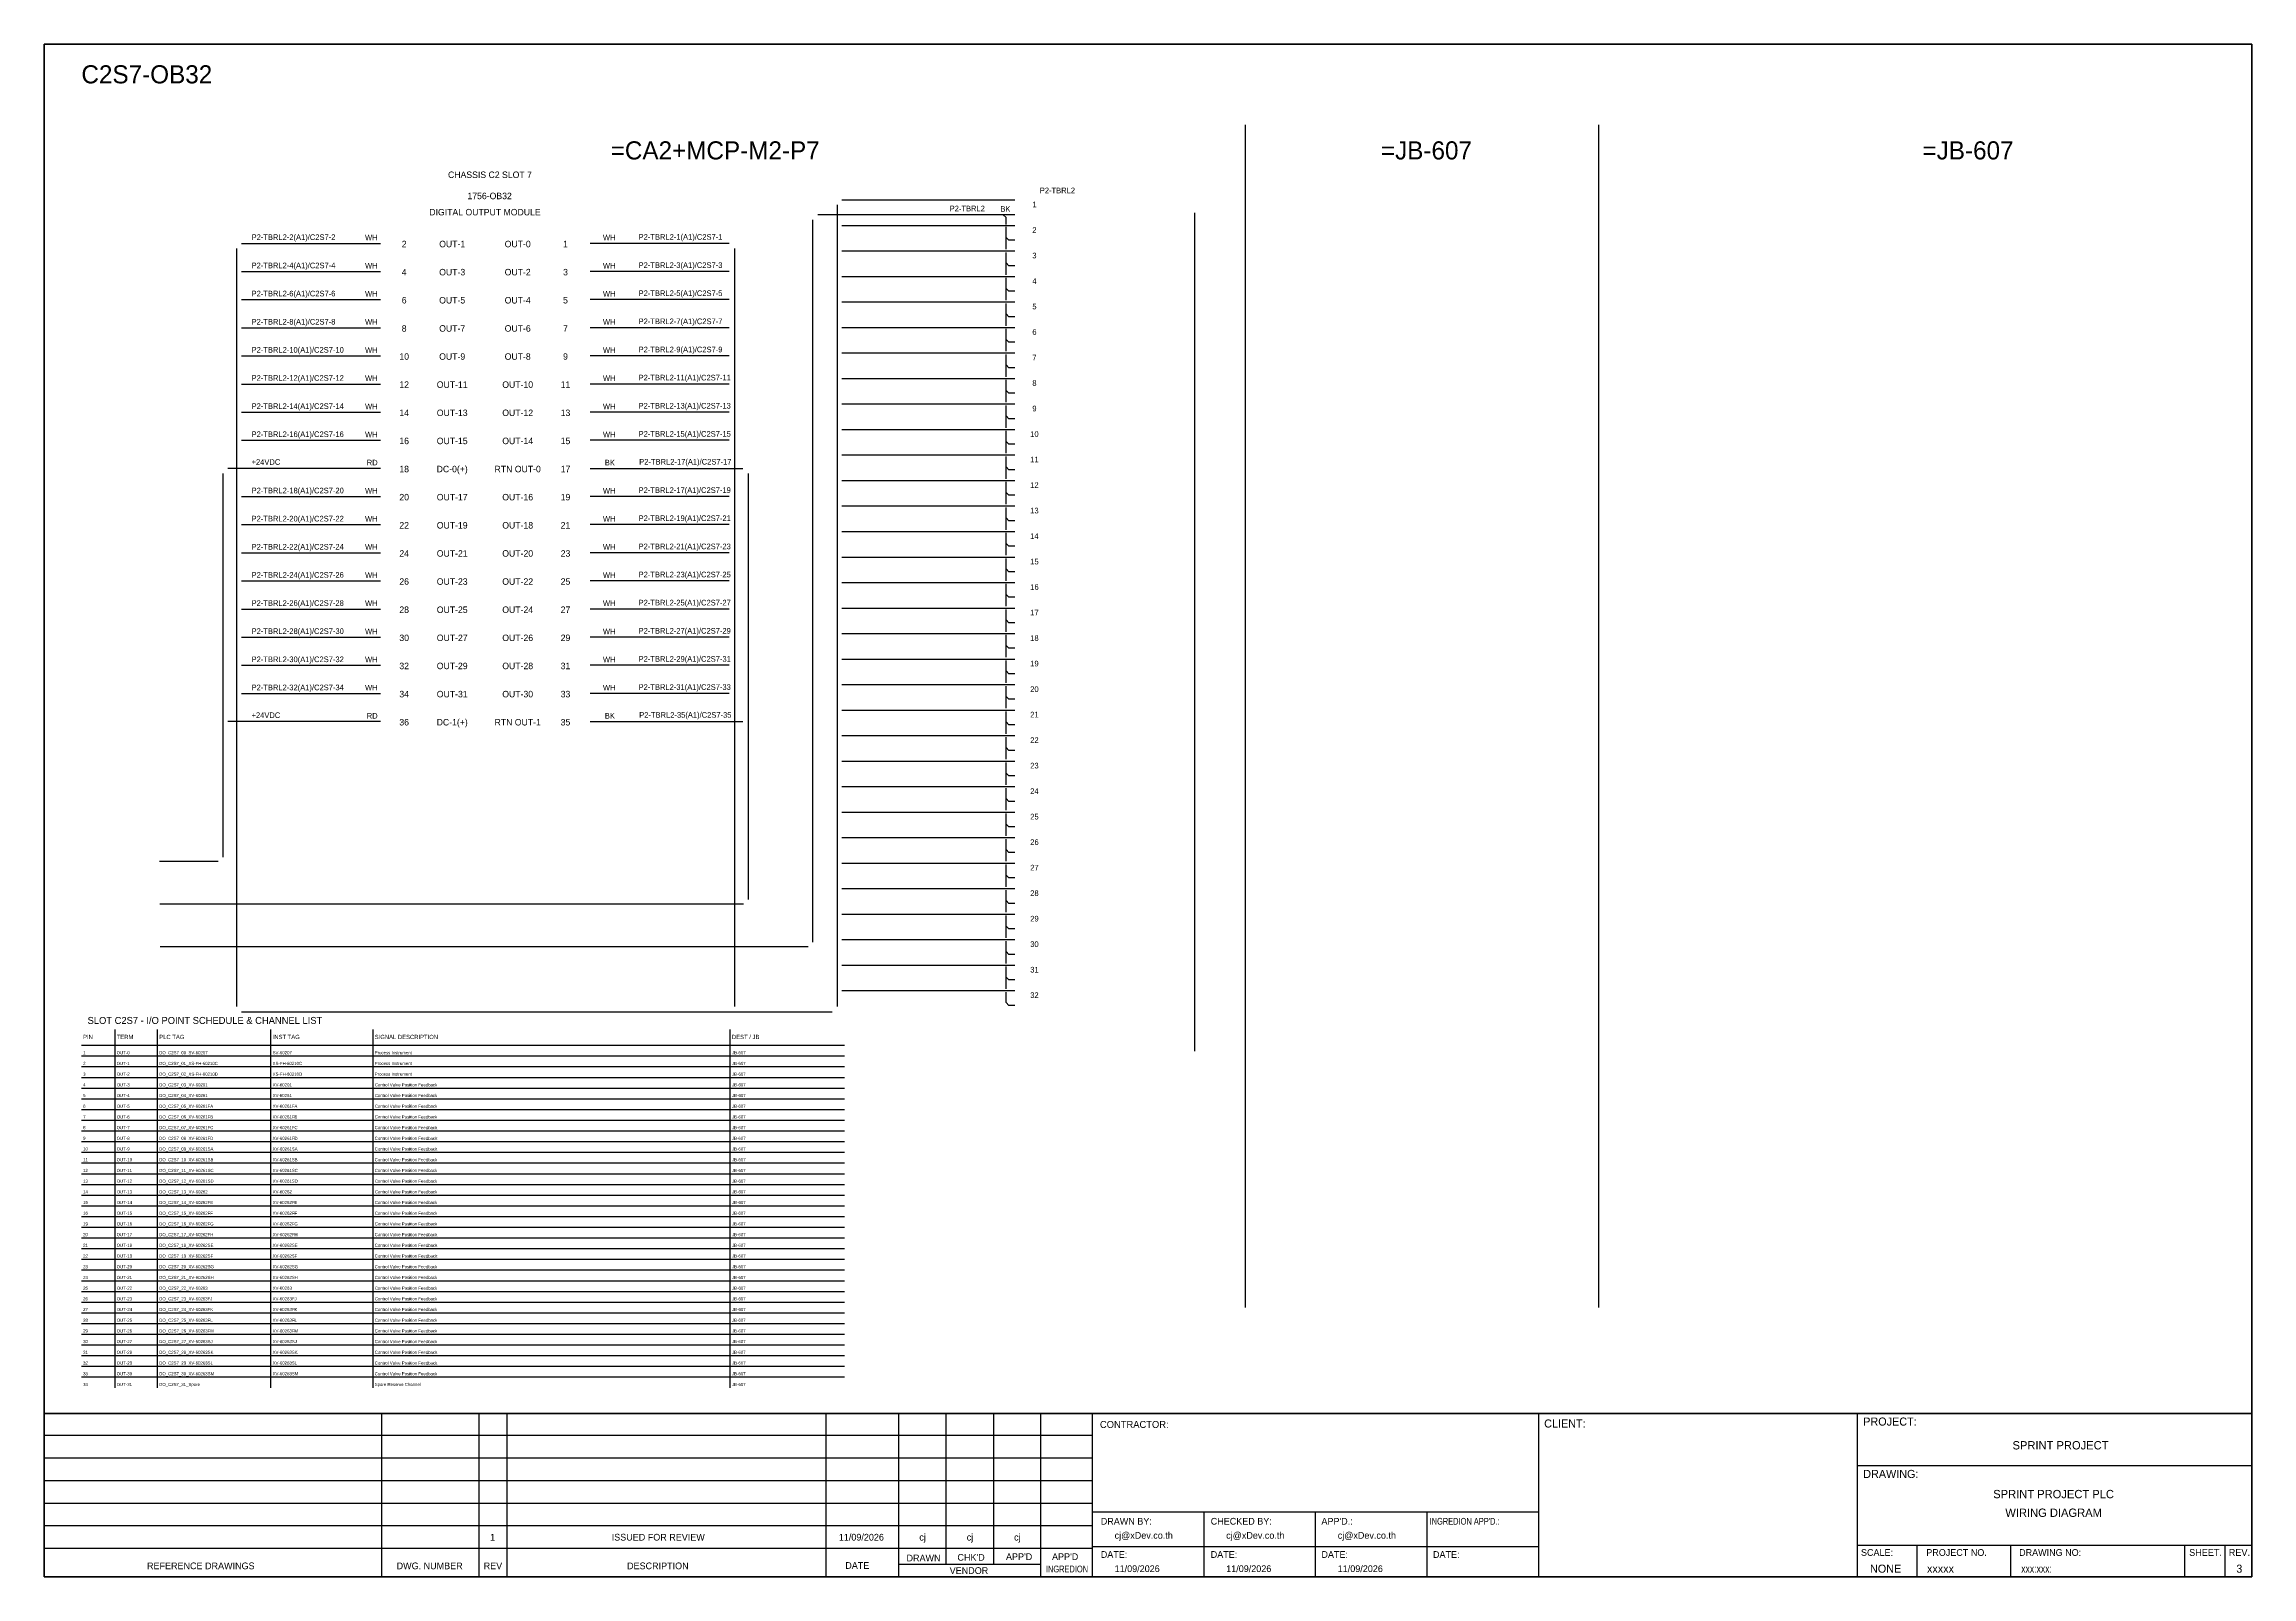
# Model space of a CAD drawing. Header units: metres. Extents: x 0 to 20667, y -39055 to 2704.
# Drawn here: x 12580 to 16473, y -12017 to -9313 of the extents above; entities that cross this region are included whole.
import ezdxf
from ezdxf.enums import TextEntityAlignment as Align

# ---------------------------------------------------------------- set-up
doc = ezdxf.new("R2010")
doc.units = ezdxf.units.M

msp = doc.modelspace()

# ---------------------------------------------------------------- linework, layer by layer
for p, q in [((14271.2, -9613.6), (14276.2, -9618.6)), ((14276.2, -9631.1), (14276.2, -9618.6)), ((14276.2, -9674.4), (14276.2, -9635.1)), ((14281.2, -9658.6), (14276.2, -9653.6)), ((14276.2, -9719.4), (14276.2, -9680.1)), ((14291.6, -9658.6), (14281.2, -9658.6)), ((14281.2, -9703.6), (14276.2, -9698.6)), ((14276.2, -9764.4), (14276.2, -9725.1)), ((14291.6, -9703.6), (14281.2, -9703.6)), ((14281.2, -9748.6), (14276.2, -9743.6)), ((14276.2, -9809.4), (14276.2, -9770.1)), ((14291.6, -9748.6), (14281.2, -9748.6)), ((14281.2, -9793.6), (14276.2, -9788.6)), ((14291.6, -9793.6), (14281.2, -9793.6)), ((14276.2, -9854.4), (14276.2, -9815.1)), ((14281.2, -9838.6), (14276.2, -9833.6)), ((14291.6, -9838.6), (14281.2, -9838.6)), ((14276.2, -9899.4), (14276.2, -9860.1)), ((14281.2, -9883.6), (14276.2, -9878.6)), ((14291.6, -9883.6), (14281.2, -9883.6)), ((14276.2, -9944.4), (14276.2, -9905.1)), ((14281.2, -9928.6), (14276.2, -9923.6)), ((14276.2, -9989.4), (14276.2, -9950.1)), ((14291.6, -9928.6), (14281.2, -9928.6)), ((14281.2, -9973.6), (14276.2, -9968.6)), ((14276.2, -10034.4), (14276.2, -9995.1)), ((14291.6, -9973.6), (14281.2, -9973.6)), ((14281.2, -10018.6), (14276.2, -10013.6)), ((14276.2, -10079.4), (14276.2, -10040.1)), ((14291.6, -10018.6), (14281.2, -10018.6)), ((14281.2, -10063.6), (14276.2, -10058.6)), ((14291.6, -10063.6), (14281.2, -10063.6)), ((14276.2, -10124.4), (14276.2, -10085.1)), ((14281.2, -10108.6), (14276.2, -10103.6)), ((14291.6, -10108.6), (14281.2, -10108.6)), ((14276.2, -10169.4), (14276.2, -10130.1)), ((14281.2, -10153.6), (14276.2, -10148.6)), ((14291.6, -10153.6), (14281.2, -10153.6)), ((14276.2, -10214.4), (14276.2, -10175.1)), ((14281.2, -10198.6), (14276.2, -10193.6)), ((14291.6, -10198.6), (14281.2, -10198.6)), ((14276.2, -10259.4), (14276.2, -10220.1)), ((14281.2, -10243.6), (14276.2, -10238.6)), ((14276.2, -10304.4), (14276.2, -10265.1)), ((14291.6, -10243.6), (14281.2, -10243.6)), ((14281.2, -10288.6), (14276.2, -10283.6)), ((14276.2, -10349.4), (14276.2, -10310.1)), ((14291.6, -10288.6), (14281.2, -10288.6)), ((14281.2, -10333.6), (14276.2, -10328.6)), ((14276.2, -10394.4), (14276.2, -10355.1)), ((14291.6, -10333.6), (14281.2, -10333.6)), ((14281.2, -10378.6), (14276.2, -10373.6)), ((14291.6, -10378.6), (14281.2, -10378.6)), ((14276.2, -10439.4), (14276.2, -10400.1)), ((14281.2, -10423.6), (14276.2, -10418.6)), ((14291.6, -10423.6), (14281.2, -10423.6)), ((14276.2, -10484.4), (14276.2, -10445.1)), ((14281.2, -10468.6), (14276.2, -10463.6)), ((14291.6, -10468.6), (14281.2, -10468.6)), ((14276.2, -10529.4), (14276.2, -10490.1)), ((14281.2, -10513.6), (14276.2, -10508.6)), ((14276.2, -10574.4), (14276.2, -10535.1)), ((14291.6, -10513.6), (14281.2, -10513.6)), ((14281.2, -10558.6), (14276.2, -10553.6)), ((14276.2, -10619.4), (14276.2, -10580.1)), ((14291.6, -10558.6), (14281.2, -10558.6)), ((14281.2, -10603.6), (14276.2, -10598.6)), ((14276.2, -10664.4), (14276.2, -10625.1)), ((14291.6, -10603.6), (14281.2, -10603.6)), ((14281.2, -10648.6), (14276.2, -10643.6)), ((14291.6, -10648.6), (14281.2, -10648.6)), ((14276.2, -10709.4), (14276.2, -10670.1)), ((14281.2, -10693.6), (14276.2, -10688.6)), ((14291.6, -10693.6), (14281.2, -10693.6)), ((14276.2, -10754.4), (14276.2, -10715.1)), ((14281.2, -10738.6), (14276.2, -10733.6)), ((14291.6, -10738.6), (14281.2, -10738.6)), ((14276.2, -10799.4), (14276.2, -10760.1)), ((14281.2, -10783.6), (14276.2, -10778.6)), ((14291.6, -10783.6), (14281.2, -10783.6)), ((14276.2, -10844.4), (14276.2, -10805.1)), ((14281.2, -10828.6), (14276.2, -10823.6)), ((14276.2, -10889.4), (14276.2, -10850.1)), ((14291.6, -10828.6), (14281.2, -10828.6)), ((14281.2, -10873.6), (14276.2, -10868.6)), ((14276.2, -10934.4), (14276.2, -10895.1)), ((14291.6, -10873.6), (14281.2, -10873.6)), ((14281.2, -10918.6), (14276.2, -10913.6)), ((14276.2, -10979.4), (14276.2, -10940.1)), ((14291.6, -10918.6), (14281.2, -10918.6)), ((14281.2, -10963.6), (14276.2, -10958.6)), ((14291.6, -10963.6), (14281.2, -10963.6)), ((14276.2, -11003.6), (14276.2, -10985.1)), ((14281.2, -11008.6), (14276.2, -11003.6)), ((14291.6, -11008.6), (14281.2, -11008.6))]:
    msp.add_line(p, q)
at = {"color": 1, "ltscale": 25.4}
for p, q in [((12894.8, -10070.3), (12894.8, -10746.9)), ((13173.3, -10061.2), (12903.9, -10061.2))]:
    msp.add_line(p, q, dxfattribs=at)
at = {"color": 7}
for p, q in [((12704.9, -11683.1), (12704.9, -11051)), ((12779.9, -11683.1), (12779.9, -11051)), ((12979.9, -11683.1), (12979.9, -11051)), ((13159.9, -11683.1), (13159.9, -11051)), ((13789.9, -11683.1), (13789.9, -11051)), ((12645.6, -11079), (13991.4, -11079))]:
    msp.add_line(p, q, dxfattribs=at)
at = {"color": 8}
for p, q in [((12645.6, -11097.8), (13991.4, -11097.8)), ((12645.6, -11116.7), (13991.4, -11116.7)), ((12645.6, -11135.6), (13991.4, -11135.6)), ((12645.6, -11154.5), (13991.4, -11154.5)), ((12645.6, -11173.3), (13991.4, -11173.3)), ((12645.6, -11192.2), (13991.4, -11192.2)), ((12645.6, -11211.1), (13991.4, -11211.1)), ((12645.6, -11230), (13991.4, -11230)), ((12645.6, -11248.9), (13991.4, -11248.9)), ((12645.6, -11267.7), (13991.4, -11267.7)), ((12645.6, -11286.6), (13991.4, -11286.6)), ((12645.6, -11305.5), (13991.4, -11305.5)), ((12645.6, -11324.4), (13991.4, -11324.4)), ((12645.6, -11343.3), (13991.4, -11343.3)), ((12645.6, -11362.1), (13991.4, -11362.1)), ((12645.6, -11381), (13991.4, -11381)), ((12645.6, -11399.9), (13991.4, -11399.9)), ((12645.6, -11418.8), (13991.4, -11418.8)), ((12645.6, -11437.6), (13991.4, -11437.6)), ((12645.6, -11456.5), (13991.4, -11456.5)), ((12645.6, -11475.4), (13991.4, -11475.4)), ((12645.6, -11494.3), (13991.4, -11494.3)), ((12645.6, -11513.2), (13991.4, -11513.2)), ((12645.6, -11532), (13991.4, -11532)), ((12645.6, -11550.9), (13991.4, -11550.9)), ((12645.6, -11569.8), (13991.4, -11569.8)), ((12645.6, -11588.7), (13991.4, -11588.7)), ((12645.6, -11607.5), (13991.4, -11607.5)), ((12645.6, -11626.4), (13991.4, -11626.4)), ((12645.6, -11645.3), (13991.4, -11645.3)), ((12645.6, -11664.2), (13991.4, -11664.2))]:
    msp.add_line(p, q, dxfattribs=at)
at = {"color": 4}
for p, q in [((15882.2, -11960.8), (15882.2, -12016.9)), ((16047.5, -11960.8), (16047.5, -12016.9))]:
    msp.add_line(p, q, dxfattribs=at)
at = {"color": 4, "ltscale": 0.5}
for p, q in [((16354.6, -11960.8), (16354.6, -12016.9)), ((16354.6, -11960.8), (16354.6, -12016.9)), ((16425.8, -11960.8), (16425.8, -12016.9)), ((16425.8, -11960.8), (16425.8, -12016.9))]:
    msp.add_line(p, q, dxfattribs=at)
at = {"layer": 'GT_1', "color": 4}
for p, q in [((13175.3, -12016.9), (13175.3, -11728.7)), ((13347.2, -12016.9), (13347.2, -11728.7)), ((13396.3, -12016.9), (13396.3, -11728.7)), ((13959, -12016.9), (13959, -11728.7)), ((14087.3, -12016.9), (14087.3, -11728.7)), ((14170.9, -11995.1), (14170.9, -11728.7)), ((14254.4, -11995), (14254.4, -11728.7)), ((14337.7, -12016.9), (14337.7, -11728.7)), ((14428.7, -12016.9), (14428.7, -11728.7)), ((15215.7, -12016.9), (15215.7, -11728.7)), ((15778, -12016.9), (15778, -11728.7)), ((15778, -12016.9), (15778, -11728.7)), ((15778, -12016.9), (15778, -11728.7)), ((14428.7, -11767.5), (12579.9, -11767.5)), ((14428.7, -11807.3), (12579.9, -11807.3)), ((14428.7, -11847.3), (12579.9, -11847.3)), ((14428.7, -11887.2), (12579.9, -11887.2)), ((15215.7, -11902.5), (14428.7, -11902.5)), ((14625.5, -12016.9), (14625.5, -11902.5)), ((14822.2, -12016.9), (14822.2, -11902.5)), ((15019, -12016.9), (15019, -11902.5)), ((14428.7, -11927.1), (12579.9, -11927.1)), ((14428.6, -11967), (12579.9, -11967)), ((15215.7, -11964), (14428.7, -11964)), ((15778, -11960.8), (16473.2, -11960.8)), ((14337.7, -11995.1), (14087.3, -11995.1))]:
    msp.add_line(p, q, dxfattribs=at)
at = {"layer": 'HELPPOINT', "color": 4, "lineweight": 35}
for p, q in [((12579.9, -12016.9), (12579.9, -9312.6)), ((12579.9, -9312.6), (16473.2, -9312.6)), ((12579.9, -12016.9), (12579.9, -9312.6)), ((12579.9, -9312.6), (16473.2, -9312.6)), ((16473.2, -9312.6), (16473.2, -12016.9)), ((16473.2, -9312.6), (16473.2, -12016.9)), ((16473.2, -12016.9), (12579.9, -12016.9)), ((16473.2, -12016.9), (12579.9, -12016.9))]:
    msp.add_line(p, q, dxfattribs=at)
at = {"layer": 'HELPPOINT', "color": 4}
for p, q in [((15778, -11820.3), (16473.2, -11820.3)), ((15778, -11820.3), (16473.2, -11820.3)), ((15778, -11960.8), (16473.2, -11960.8))]:
    msp.add_line(p, q, dxfattribs=at)
at = {"layer": 'IE-WIRE', "ltscale": 25.4}
msp.add_line((14291.6, -9613.6), (13944.2, -9613.6), dxfattribs=at)
at = {"layer": 'IE-WIRE', "color": 4, "ltscale": 25.4}
for p, q in [((13978.5, -9596.1), (13978.5, -11010.6)), ((14291.6, -9588.1), (13986.5, -9588.1)), ((14608.7, -9610), (14608.7, -11089.6)), ((14291.6, -9633.1), (13986.5, -9633.1)), ((12918.9, -9673.3), (12918.9, -11010.6)), ((12928.1, -9664.1), (13173.3, -9664.1)), ((13788.1, -9664.1), (13542.8, -9664.1)), ((13797.2, -9673.3), (13797.2, -11010.6)), ((14291.6, -9678.1), (13986.5, -9678.1)), ((12928.1, -9713.7), (13173.3, -9713.7)), ((13788.1, -9713.7), (13542.8, -9713.7)), ((14291.6, -9723.1), (13986.5, -9723.1)), ((12928.1, -9763.4), (13173.3, -9763.4)), ((13788.1, -9763.4), (13542.8, -9763.4)), ((14291.6, -9768.1), (13986.5, -9768.1)), ((12928.1, -9813), (13173.3, -9813)), ((13788.1, -9813), (13542.8, -9813)), ((14291.6, -9813.1), (13986.5, -9813.1)), ((12928.1, -9862.6), (13173.3, -9862.6)), ((13788.1, -9862.6), (13542.8, -9862.6)), ((14291.6, -9858.1), (13986.5, -9858.1)), ((12928.1, -9912.3), (13173.3, -9912.3)), ((13788.1, -9912.3), (13542.8, -9912.3)), ((14291.6, -9903.1), (13986.5, -9903.1)), ((12928.1, -9961.9), (13173.3, -9961.9)), ((13788.1, -9961.9), (13542.8, -9961.9)), ((14291.6, -9948.1), (13986.5, -9948.1)), ((14291.6, -9993.1), (13986.5, -9993.1)), ((12928.1, -10011.5), (13173.3, -10011.5)), ((13788.1, -10011.5), (13542.8, -10011.5)), ((14291.6, -10038.1), (13986.5, -10038.1)), ((14291.6, -10083.1), (13986.5, -10083.1)), ((12928.1, -10110.8), (13173.3, -10110.8)), ((13788.1, -10110.8), (13542.8, -10110.8)), ((12928.1, -10160.4), (13173.3, -10160.4)), ((13788.1, -10160.4), (13542.8, -10160.4)), ((14291.6, -10128.1), (13986.5, -10128.1)), ((14291.6, -10173.1), (13986.5, -10173.1)), ((12928.1, -10210.1), (13173.3, -10210.1)), ((13788.1, -10210.1), (13542.8, -10210.1)), ((14291.6, -10218.1), (13986.5, -10218.1)), ((12928.1, -10259.7), (13173.3, -10259.7)), ((13788.1, -10259.7), (13542.8, -10259.7)), ((14291.6, -10263.1), (13986.5, -10263.1)), ((12928.1, -10309.3), (13173.3, -10309.3)), ((13788.1, -10309.3), (13542.8, -10309.3)), ((14291.6, -10308.1), (13986.5, -10308.1)), ((14291.6, -10353.1), (13986.5, -10353.1)), ((12928.1, -10359), (13173.3, -10359)), ((13788.1, -10359), (13542.8, -10359)), ((12928.1, -10408.6), (13173.3, -10408.6)), ((13788.1, -10408.6), (13542.8, -10408.6)), ((14291.6, -10398.1), (13986.5, -10398.1)), ((12928.1, -10458.2), (13173.3, -10458.2)), ((13788.1, -10458.2), (13542.8, -10458.2)), ((14291.6, -10443.1), (13986.5, -10443.1)), ((14291.6, -10488.1), (13986.5, -10488.1)), ((14291.6, -10533.1), (13986.5, -10533.1)), ((14291.6, -10578.1), (13986.5, -10578.1)), ((14291.6, -10623.1), (13986.5, -10623.1)), ((14291.6, -10668.1), (13986.5, -10668.1)), ((14291.6, -10713.1), (13986.5, -10713.1)), ((14291.6, -10758.1), (13986.5, -10758.1)), ((14291.6, -10803.1), (13986.5, -10803.1)), ((14291.6, -10848.1), (13986.5, -10848.1)), ((14291.6, -10893.1), (13986.5, -10893.1)), ((14291.6, -10938.1), (13986.5, -10938.1)), ((14291.6, -10983.1), (13986.5, -10983.1))]:
    msp.add_line(p, q, dxfattribs=at)
at = {"layer": 'IE-WIRE', "color": 7, "ltscale": 25.4}
for p, q in [((13935, -9622.8), (13935, -10897)), ((13542.8, -10061.2), (13812.2, -10061.2)), ((13821.3, -10070.3), (13821.3, -10821.9)), ((13542.8, -10507.9), (13812.2, -10507.9)), ((13813.3, -10829.9), (12784, -10829.9)), ((13927, -10905), (12784.7, -10905))]:
    msp.add_line(p, q, dxfattribs=at)
at = {"layer": 'IE-WIRE', "color": 1, "ltscale": 25.4}
for p, q in [((13173.3, -10507.9), (12903.9, -10507.9)), ((12886.8, -10754.9), (12783.3, -10754.9))]:
    msp.add_line(p, q, dxfattribs=at)
at = {"layer": 'IE-WIRE', "color": 4}
msp.add_line((12928, -11019.7), (13969.3, -11019.7), dxfattribs=at)
at = {"layer": 'MEMBER', "color": 4, "lineweight": 35}
msp.add_line((12579.9, -11728.7), (16473.2, -11728.7), dxfattribs=at)
msp.add_line((12579.9, -11728.7), (16473.2, -11728.7), dxfattribs=at)
at = {"layer": 'MEMBER', "color": 4}
for p, q in [((15778, -11820.3), (16473.2, -11820.3)), ((15778, -11820.3), (16473.2, -11820.3)), ((15778, -11960.8), (16473.2, -11960.8)), ((15778, -11960.8), (16473.2, -11960.8))]:
    msp.add_line(p, q, dxfattribs=at)
at = {"layer": 'x01001-FrameArea'}
for p, q in [((14698.1, -9455.3), (14698.1, -11541.8)), ((15321.2, -9455.3), (15321.2, -11541.8))]:
    msp.add_line(p, q, dxfattribs=at)

# ---------------------------------------------------------------- texts
at = {"color": 2}
msp.add_text('C2S7-OB32', height=32, dxfattribs=at).set_placement((12645.6, -9381.9))
for s, height, p in [('=CA2+MCP-M2-P7', 32, (13763.3, -9500.1)), ('=JB-607', 32, (15017.6, -9500.1)), ('=JB-607', 32, (15972.7, -9500.1)), ('CHASSIS C2 SLOT 7', 11.441, (13366.1, -9543.1)), ('1756-OB32', 11.44, (13365.5, -9580.5)), ('DIGITAL OUTPUT MODULE', 11.441, (13357.3, -9609.1)), ('2', 11.4, (13214.8, -9665.3)), ('OUT-1', 11.44, (13299.5, -9665.3)), ('OUT-0', 11.44, (13415, -9665.3)), ('1', 11.4, (13499.3, -9665.3)), ('4', 11.4, (13214.8, -9714.9)), ('OUT-3', 11.44, (13299.5, -9714.9)), ('OUT-2', 11.44, (13415, -9714.9)), ('3', 11.4, (13499.3, -9714.9)), ('6', 11.4, (13214.8, -9764.5)), ('OUT-5', 11.44, (13299.5, -9764.5)), ('OUT-4', 11.44, (13415, -9764.5)), ('5', 11.4, (13499.3, -9764.5)), ('8', 11.4, (13214.8, -9814.2)), ('OUT-7', 11.44, (13299.5, -9814.2)), ('OUT-6', 11.44, (13415, -9814.2)), ('7', 11.4, (13499.3, -9814.2)), ('10', 11.44, (13214.8, -9863.8)), ('OUT-9', 11.44, (13299.5, -9863.8)), ('OUT-8', 11.44, (13415, -9863.8)), ('9', 11.4, (13499.3, -9863.8)), ('12', 11.44, (13214.8, -9913.4)), ('OUT-11', 11.44, (13299.5, -9913.4)), ('OUT-10', 11.44, (13415, -9913.4)), ('11', 11.44, (13499.3, -9913.4)), ('14', 11.44, (13214.8, -9963.1)), ('OUT-13', 11.44, (13299.5, -9963.1)), ('OUT-12', 11.44, (13415, -9963.1)), ('13', 11.44, (13499.3, -9963.1)), ('16', 11.44, (13214.8, -10012.7)), ('OUT-15', 11.44, (13299.5, -10012.7)), ('OUT-14', 11.44, (13415, -10012.7)), ('15', 11.44, (13499.3, -10012.7)), ('18', 11.44, (13214.8, -10062.3)), ('DC-0(+)', 11.44, (13299.5, -10062.3)), ('RTN OUT-0', 11.44, (13415, -10062.3)), ('17', 11.44, (13499.3, -10062.3)), ('20', 11.44, (13214.8, -10111.9)), ('OUT-17', 11.44, (13299.5, -10111.9)), ('OUT-16', 11.44, (13415, -10111.9)), ('19', 11.44, (13499.3, -10111.9)), ('22', 11.44, (13214.8, -10161.6)), ('OUT-19', 11.44, (13299.5, -10161.6)), ('OUT-18', 11.44, (13415, -10161.6)), ('21', 11.44, (13499.3, -10161.6)), ('24', 11.44, (13214.8, -10211.2)), ('OUT-21', 11.44, (13299.5, -10211.2)), ('OUT-20', 11.44, (13415, -10211.2)), ('23', 11.44, (13499.3, -10211.2)), ('26', 11.44, (13214.8, -10260.8)), ('OUT-23', 11.44, (13299.5, -10260.8)), ('OUT-22', 11.44, (13415, -10260.8)), ('25', 11.44, (13499.3, -10260.8)), ('28', 11.44, (13214.8, -10310.5)), ('OUT-25', 11.44, (13299.5, -10310.5)), ('OUT-24', 11.44, (13415, -10310.5)), ('27', 11.44, (13499.3, -10310.5)), ('30', 11.44, (13214.8, -10360.1)), ('OUT-27', 11.44, (13299.5, -10360.1)), ('OUT-26', 11.44, (13415, -10360.1)), ('29', 11.44, (13499.3, -10360.1)), ('32', 11.44, (13214.8, -10409.7)), ('OUT-29', 11.44, (13299.5, -10409.7)), ('OUT-28', 11.44, (13415, -10409.7)), ('31', 11.44, (13499.3, -10409.7)), ('34', 11.44, (13214.8, -10459.4)), ('OUT-31', 11.44, (13299.5, -10459.4)), ('OUT-30', 11.44, (13415, -10459.4)), ('33', 11.44, (13499.3, -10459.4)), ('36', 11.44, (13214.8, -10509)), ('DC-1(+)', 11.44, (13299.5, -10509)), ('RTN OUT-1', 11.44, (13415, -10509)), ('35', 11.44, (13499.3, -10509))]:
    msp.add_text(s, height=height, dxfattribs=at).set_placement(p, align=Align.MIDDLE_CENTER)
at = {"color": 4}
for s, p in [('P2-TBRL2', (14366.8, -9570.8)), ('1', (14326.3, -9595.6)), ('2', (14326.3, -9640.6)), ('3', (14326.3, -9685.6)), ('4', (14326.3, -9730.6)), ('5', (14326.3, -9775.6)), ('6', (14326.3, -9820.6)), ('7', (14326.3, -9865.6)), ('8', (14326.3, -9910.6)), ('9', (14326.3, -9955.6)), ('10', (14326.3, -10000.6)), ('11', (14326.3, -10045.6)), ('12', (14326.3, -10090.6)), ('13', (14326.3, -10135.6)), ('14', (14326.3, -10180.6)), ('15', (14326.3, -10225.6)), ('16', (14326.3, -10270.6)), ('17', (14326.3, -10315.6)), ('18', (14326.3, -10360.6)), ('19', (14326.3, -10405.6)), ('20', (14326.3, -10450.6)), ('21', (14326.3, -10495.6)), ('22', (14326.3, -10540.6)), ('23', (14326.3, -10585.6)), ('24', (14326.3, -10630.6)), ('25', (14326.3, -10675.6)), ('26', (14326.3, -10720.6)), ('27', (14326.3, -10765.6)), ('28', (14326.3, -10810.6)), ('29', (14326.3, -10855.6)), ('30', (14326.3, -10900.6)), ('31', (14326.3, -10945.6)), ('32', (14326.3, -10990.6))]:
    msp.add_text(s, height=9.95, dxfattribs=at).set_placement(p, align=Align.MIDDLE_CENTER)
for s, p in [('P2-TBRL2', (14238.9, -9607.7)), ('BK', (14284, -9608.4))]:
    msp.add_text(s, height=9.95).set_placement(p, align=Align.RIGHT)
for s, height, p in [('P2-TBRL2-2(A1)/C2S7-2', 9.949, (12945.7, -9658.2)), ('WH', 9.95, (13145.8, -9658.9)), ('WH', 9.95, (13565.3, -9658.9)), ('P2-TBRL2-1(A1)/C2S7-1', 9.949, (13628.2, -9657.8)), ('P2-TBRL2-4(A1)/C2S7-4', 9.949, (12945.7, -9708.1)), ('WH', 9.95, (13145.8, -9708.5)), ('WH', 9.95, (13565.3, -9708.5)), ('P2-TBRL2-3(A1)/C2S7-3', 9.949, (13628.2, -9707.5)), ('P2-TBRL2-6(A1)/C2S7-6', 9.949, (12945.7, -9757.7)), ('WH', 9.95, (13145.8, -9758.1)), ('WH', 9.95, (13565.3, -9758.1)), ('P2-TBRL2-5(A1)/C2S7-5', 9.949, (13628.2, -9757.1)), ('P2-TBRL2-8(A1)/C2S7-8', 9.949, (12945.7, -9807.4)), ('WH', 9.95, (13145.8, -9807.8)), ('WH', 9.95, (13565.3, -9807.8)), ('P2-TBRL2-7(A1)/C2S7-7', 9.949, (13628.2, -9806.7)), ('P2-TBRL2-10(A1)/C2S7-10', 9.949, (12945.7, -9857)), ('WH', 9.95, (13145.8, -9857.4)), ('WH', 9.95, (13565.3, -9857.4)), ('P2-TBRL2-9(A1)/C2S7-9', 9.949, (13628.2, -9856.4)), ('P2-TBRL2-12(A1)/C2S7-12', 9.949, (12945.7, -9906.6)), ('WH', 9.95, (13145.8, -9907)), ('WH', 9.95, (13565.3, -9907)), ('P2-TBRL2-11(A1)/C2S7-11', 9.949, (13628.2, -9906)), ('P2-TBRL2-14(A1)/C2S7-14', 9.949, (12945.7, -9956.3)), ('WH', 9.95, (13145.8, -9956.7)), ('WH', 9.95, (13565.3, -9956.7)), ('P2-TBRL2-13(A1)/C2S7-13', 9.949, (13628.2, -9955.6)), ('P2-TBRL2-16(A1)/C2S7-16', 9.949, (12945.7, -10005.9)), ('WH', 9.95, (13145.8, -10006.3)), ('WH', 9.95, (13565.3, -10006.3)), ('P2-TBRL2-15(A1)/C2S7-15', 9.949, (13628.2, -10005.3)), ('P2-TBRL2-18(A1)/C2S7-20', 9.949, (12945.7, -10105.2)), ('WH', 9.95, (13145.8, -10105.6)), ('WH', 9.95, (13565.3, -10105.6)), ('P2-TBRL2-17(A1)/C2S7-19', 9.949, (13628.2, -10104.5)), ('P2-TBRL2-20(A1)/C2S7-22', 9.949, (12945.7, -10154.8)), ('WH', 9.95, (13145.8, -10155.2)), ('WH', 9.95, (13565.3, -10155.2)), ('P2-TBRL2-19(A1)/C2S7-21', 9.949, (13628.2, -10154.1)), ('P2-TBRL2-22(A1)/C2S7-24', 9.949, (12945.7, -10204.4)), ('WH', 9.95, (13145.8, -10204.8)), ('WH', 9.95, (13565.3, -10204.8)), ('P2-TBRL2-21(A1)/C2S7-23', 9.949, (13628.2, -10203.8)), ('P2-TBRL2-24(A1)/C2S7-26', 9.949, (12945.7, -10254.1)), ('WH', 9.95, (13145.8, -10254.4)), ('WH', 9.95, (13565.3, -10254.4)), ('P2-TBRL2-23(A1)/C2S7-25', 9.949, (13628.2, -10253.4)), ('P2-TBRL2-26(A1)/C2S7-28', 9.949, (12945.7, -10303.7)), ('WH', 9.95, (13145.8, -10304.1)), ('WH', 9.95, (13565.3, -10304.1)), ('P2-TBRL2-25(A1)/C2S7-27', 9.949, (13628.2, -10303)), ('P2-TBRL2-28(A1)/C2S7-30', 9.949, (12945.7, -10353.3)), ('WH', 9.95, (13145.8, -10353.7)), ('WH', 9.95, (13565.3, -10353.7)), ('P2-TBRL2-27(A1)/C2S7-29', 9.949, (13628.2, -10352.7)), ('P2-TBRL2-30(A1)/C2S7-32', 9.949, (12945.7, -10403)), ('WH', 9.95, (13145.8, -10403.3)), ('WH', 9.95, (13565.3, -10403.3)), ('P2-TBRL2-29(A1)/C2S7-31', 9.949, (13628.2, -10402.3)), ('P2-TBRL2-32(A1)/C2S7-34', 9.949, (12945.7, -10452.6)), ('WH', 9.95, (13145.8, -10453)), ('WH', 9.95, (13565.3, -10453)), ('P2-TBRL2-31(A1)/C2S7-33', 9.949, (13628.2, -10451.9))]:
    msp.add_text(s, height=height, dxfattribs=at).set_placement(p)
at = {"color": 7}
for s, height, p in [('P2-TBRL2-17(A1)/C2S7-17', 9.949, (13629.3, -10054.4)), ('BK', 9.95, (13568.7, -10055.9)), ('BK', 9.95, (13568.7, -10502.6)), ('P2-TBRL2-35(A1)/C2S7-35', 9.949, (13629.3, -10501.1)), ('1', 5.5, (12648.6, -11094.8)), ('OUT-0', 5.5, (12707.9, -11094.8)), ('DO_C2S7_00_SV-60207', 5.5, (12782.9, -11094.8)), ('SV-60207', 5.5, (12982.9, -11094.8)), ('Process Instrument', 5.5, (13162.9, -11094.8)), ('JB-607', 5.5, (13792.9, -11094.8)), ('3', 5.5, (12648.6, -11132.6)), ('2', 5.5, (12648.6, -11113.7)), ('OUT-1', 5.5, (12707.9, -11113.7)), ('OUT-2', 5.5, (12707.9, -11132.6)), ('DO_C2S7_01_XS-FH-60210C', 5.5, (12782.9, -11113.7)), ('DO_C2S7_02_XS-FH-60210D', 5.5, (12782.9, -11132.6)), ('XS-FH-60210C', 5.5, (12982.9, -11113.7)), ('XS-FH-60210D', 5.5, (12982.9, -11132.6)), ('Process Instrument', 5.5, (13162.9, -11113.7)), ('Process Instrument', 5.5, (13162.9, -11132.6)), ('JB-607', 5.5, (13792.9, -11113.7)), ('JB-607', 5.5, (13792.9, -11132.6)), ('4', 5.5, (12648.6, -11151.5)), ('5', 5.5, (12648.6, -11170.3)), ('OUT-3', 5.5, (12707.9, -11151.5)), ('OUT-4', 5.5, (12707.9, -11170.3)), ('DO_C2S7_03_XV-60201', 5.5, (12782.9, -11151.5)), ('DO_C2S7_04_XV-60261', 5.5, (12782.9, -11170.3)), ('XV-60201', 5.5, (12982.9, -11151.5)), ('XV-60261', 5.5, (12982.9, -11170.3)), ('Control Valve Position Feedback', 5.5, (13162.9, -11151.5)), ('Control Valve Position Feedback', 5.5, (13162.9, -11170.3)), ('JB-607', 5.5, (13792.9, -11151.5)), ('JB-607', 5.5, (13792.9, -11170.3)), ('6', 5.5, (12648.6, -11189.2)), ('7', 5.5, (12648.6, -11208.1)), ('OUT-5', 5.5, (12707.9, -11189.2)), ('OUT-6', 5.5, (12707.9, -11208.1)), ('DO_C2S7_05_XV-60261FA', 5.5, (12782.9, -11189.2)), ('DO_C2S7_06_XV-60261FB', 5.5, (12782.9, -11208.1)), ('XV-60261FA', 5.5, (12982.9, -11189.2)), ('XV-60261FB', 5.5, (12982.9, -11208.1)), ('Control Valve Position Feedback', 5.5, (13162.9, -11189.2)), ('Control Valve Position Feedback', 5.5, (13162.9, -11208.1)), ('JB-607', 5.5, (13792.9, -11189.2)), ('JB-607', 5.5, (13792.9, -11208.1)), ('8', 5.5, (12648.6, -11227)), ('9', 5.5, (12648.6, -11245.9)), ('OUT-7', 5.5, (12707.9, -11227)), ('OUT-8', 5.5, (12707.9, -11245.9)), ('DO_C2S7_07_XV-60261FC', 5.5, (12782.9, -11227)), ('DO_C2S7_08_XV-60261FD', 5.5, (12782.9, -11245.9)), ('XV-60261FC', 5.5, (12982.9, -11227)), ('XV-60261FD', 5.5, (12982.9, -11245.9)), ('Control Valve Position Feedback', 5.5, (13162.9, -11227)), ('Control Valve Position Feedback', 5.5, (13162.9, -11245.9)), ('JB-607', 5.5, (13792.9, -11227)), ('JB-607', 5.5, (13792.9, -11245.9)), ('10', 5.5, (12648.6, -11264.7)), ('11', 5.5, (12648.6, -11283.6)), ('OUT-9', 5.5, (12707.9, -11264.7)), ('OUT-10', 5.5, (12707.9, -11283.6)), ('DO_C2S7_09_XV-60261SA', 5.5, (12782.9, -11264.7)), ('DO_C2S7_10_XV-60261SB', 5.5, (12782.9, -11283.6)), ('XV-60261SA', 5.5, (12982.9, -11264.7)), ('XV-60261SB', 5.5, (12982.9, -11283.6)), ('Control Valve Position Feedback', 5.5, (13162.9, -11264.7)), ('Control Valve Position Feedback', 5.5, (13162.9, -11283.6)), ('JB-607', 5.5, (13792.9, -11264.7)), ('JB-607', 5.5, (13792.9, -11283.6)), ('12', 5.5, (12648.6, -11302.5)), ('13', 5.5, (12648.6, -11321.4)), ('OUT-11', 5.5, (12707.9, -11302.5)), ('OUT-12', 5.5, (12707.9, -11321.4)), ('DO_C2S7_11_XV-60261SC', 5.5, (12782.9, -11302.5)), ('DO_C2S7_12_XV-60261SD', 5.5, (12782.9, -11321.4)), ('XV-60261SC', 5.5, (12982.9, -11302.5)), ('XV-60261SD', 5.5, (12982.9, -11321.4)), ('Control Valve Position Feedback', 5.5, (13162.9, -11302.5)), ('Control Valve Position Feedback', 5.5, (13162.9, -11321.4)), ('JB-607', 5.5, (13792.9, -11302.5)), ('JB-607', 5.5, (13792.9, -11321.4)), ('14', 5.5, (12648.6, -11340.3)), ('15', 5.5, (12648.6, -11359.1)), ('OUT-13', 5.5, (12707.9, -11340.3)), ('OUT-14', 5.5, (12707.9, -11359.1)), ('DO_C2S7_13_XV-60262', 5.5, (12782.9, -11340.3)), ('DO_C2S7_14_XV-60262FE', 5.5, (12782.9, -11359.1)), ('XV-60262', 5.5, (12982.9, -11340.3)), ('XV-60262FE', 5.5, (12982.9, -11359.1)), ('Control Valve Position Feedback', 5.5, (13162.9, -11340.3)), ('Control Valve Position Feedback', 5.5, (13162.9, -11359.1)), ('JB-607', 5.5, (13792.9, -11340.3)), ('JB-607', 5.5, (13792.9, -11359.1)), ('16', 5.5, (12648.6, -11378)), ('19', 5.5, (12648.6, -11396.9)), ('OUT-15', 5.5, (12707.9, -11378)), ('OUT-16', 5.5, (12707.9, -11396.9)), ('DO_C2S7_15_XV-60262FF', 5.5, (12782.9, -11378)), ('DO_C2S7_16_XV-60262FG', 5.5, (12782.9, -11396.9)), ('XV-60262FF', 5.5, (12982.9, -11378)), ('XV-60262FG', 5.5, (12982.9, -11396.9)), ('Control Valve Position Feedback', 5.5, (13162.9, -11378)), ('Control Valve Position Feedback', 5.5, (13162.9, -11396.9)), ('JB-607', 5.5, (13792.9, -11378)), ('JB-607', 5.5, (13792.9, -11396.9)), ('20', 5.5, (12648.6, -11415.8)), ('21', 5.5, (12648.6, -11434.6)), ('OUT-17', 5.5, (12707.9, -11415.8)), ('OUT-18', 5.5, (12707.9, -11434.6)), ('DO_C2S7_17_XV-60262FH', 5.5, (12782.9, -11415.8)), ('DO_C2S7_18_XV-60262SE', 5.5, (12782.9, -11434.6)), ('XV-60262FH', 5.5, (12982.9, -11415.8)), ('XV-60262SE', 5.5, (12982.9, -11434.6)), ('Control Valve Position Feedback', 5.5, (13162.9, -11415.8)), ('Control Valve Position Feedback', 5.5, (13162.9, -11434.6)), ('JB-607', 5.5, (13792.9, -11415.8)), ('JB-607', 5.5, (13792.9, -11434.6)), ('22', 5.5, (12648.6, -11453.5)), ('23', 5.5, (12648.6, -11472.4)), ('OUT-19', 5.5, (12707.9, -11453.5)), ('OUT-20', 5.5, (12707.9, -11472.4)), ('DO_C2S7_19_XV-60262SF', 5.5, (12782.9, -11453.5)), ('DO_C2S7_20_XV-60262SG', 5.5, (12782.9, -11472.4)), ('XV-60262SF', 5.5, (12982.9, -11453.5)), ('XV-60262SG', 5.5, (12982.9, -11472.4)), ('Control Valve Position Feedback', 5.5, (13162.9, -11453.5)), ('Control Valve Position Feedback', 5.5, (13162.9, -11472.4)), ('JB-607', 5.5, (13792.9, -11453.5)), ('JB-607', 5.5, (13792.9, -11472.4)), ('24', 5.5, (12648.6, -11491.3)), ('25', 5.5, (12648.6, -11510.2)), ('26', 5.5, (12648.6, -11529)), ('OUT-21', 5.5, (12707.9, -11491.3)), ('OUT-22', 5.5, (12707.9, -11510.2)), ('OUT-23', 5.5, (12707.9, -11529)), ('DO_C2S7_21_XV-60262SH', 5.5, (12782.9, -11491.3)), ('DO_C2S7_22_XV-60263', 5.5, (12782.9, -11510.2)), ('DO_C2S7_23_XV-60263FJ', 5.5, (12782.9, -11529)), ('XV-60262SH', 5.5, (12982.9, -11491.3)), ('XV-60263', 5.5, (12982.9, -11510.2)), ('XV-60263FJ', 5.5, (12982.9, -11529)), ('Control Valve Position Feedback', 5.5, (13162.9, -11491.3)), ('Control Valve Position Feedback', 5.5, (13162.9, -11510.2)), ('Control Valve Position Feedback', 5.5, (13162.9, -11529)), ('JB-607', 5.5, (13792.9, -11491.3)), ('JB-607', 5.5, (13792.9, -11510.2)), ('JB-607', 5.5, (13792.9, -11529)), ('27', 5.5, (12648.6, -11547.9)), ('28', 5.5, (12648.6, -11566.8)), ('OUT-24', 5.5, (12707.9, -11547.9)), ('OUT-25', 5.5, (12707.9, -11566.8)), ('DO_C2S7_24_XV-60263FK', 5.5, (12782.9, -11547.9)), ('DO_C2S7_25_XV-60263FL', 5.5, (12782.9, -11566.8)), ('XV-60263FK', 5.5, (12982.9, -11547.9)), ('XV-60263FL', 5.5, (12982.9, -11566.8)), ('Control Valve Position Feedback', 5.5, (13162.9, -11547.9)), ('Control Valve Position Feedback', 5.5, (13162.9, -11566.8)), ('JB-607', 5.5, (13792.9, -11547.9)), ('JB-607', 5.5, (13792.9, -11566.8)), ('30', 5.5, (12648.6, -11604.5)), ('29', 5.5, (12648.6, -11585.7)), ('OUT-26', 5.5, (12707.9, -11585.7)), ('OUT-27', 5.5, (12707.9, -11604.5)), ('DO_C2S7_26_XV-60263FM', 5.5, (12782.9, -11585.7)), ('DO_C2S7_27_XV-60263SJ', 5.5, (12782.9, -11604.5)), ('XV-60263FM', 5.5, (12982.9, -11585.7)), ('XV-60263SJ', 5.5, (12982.9, -11604.5)), ('Control Valve Position Feedback', 5.5, (13162.9, -11585.7)), ('Control Valve Position Feedback', 5.5, (13162.9, -11604.5)), ('JB-607', 5.5, (13792.9, -11585.7)), ('JB-607', 5.5, (13792.9, -11604.5)), ('31', 5.5, (12648.6, -11623.4)), ('32', 5.5, (12648.6, -11642.3)), ('OUT-28', 5.5, (12707.9, -11623.4)), ('OUT-29', 5.5, (12707.9, -11642.3)), ('DO_C2S7_28_XV-60263SK', 5.5, (12782.9, -11623.4)), ('DO_C2S7_29_XV-60263SL', 5.5, (12782.9, -11642.3)), ('XV-60263SK', 5.5, (12982.9, -11623.4)), ('XV-60263SL', 5.5, (12982.9, -11642.3)), ('Control Valve Position Feedback', 5.5, (13162.9, -11623.4)), ('Control Valve Position Feedback', 5.5, (13162.9, -11642.3)), ('JB-607', 5.5, (13792.9, -11623.4)), ('JB-607', 5.5, (13792.9, -11642.3)), ('33', 5.5, (12648.6, -11661.2)), ('34', 5.5, (12648.6, -11680.1)), ('OUT-30', 5.5, (12707.9, -11661.2)), ('OUT-31', 5.5, (12707.9, -11680.1)), ('DO_C2S7_30_XV-60263SM', 5.5, (12782.9, -11661.2)), ('DO_C2S7_31_Spare', 5.5, (12782.9, -11680.1)), ('XV-60263SM', 5.5, (12982.9, -11661.2)), ('Spare Reserve Channel', 5.5, (13162.9, -11680.1)), ('Control Valve Position Feedback', 5.5, (13162.9, -11661.2)), ('JB-607', 5.5, (13792.9, -11661.2)), ('JB-607', 5.5, (13792.9, -11680.1))]:
    msp.add_text(s, height=height, dxfattribs=at).set_placement(p)
at = {"color": 1}
for s, p in [('+24VDC', (12945.7, -10054.9)), ('RD', (13148.8, -10055.9)), ('+24VDC', (12945.7, -10501.6)), ('RD', (13148.8, -10502.6))]:
    msp.add_text(s, height=9.95, dxfattribs=at).set_placement(p)
at = {"color": 3}
for s, p in [('PIN', (12648.6, -11068)), ('TERM', (12707.9, -11068)), ('PLC TAG', (12782.9, -11068)), ('INST TAG', (12982.9, -11068)), ('SIGNAL DESCRIPTION', (13162.9, -11068)), ('DEST / JB', (13792.9, -11068))]:
    msp.add_text(s, height=7.5, dxfattribs=at).set_placement(p)
at = {"color": 4, "ltscale": 100}
for s, p in [('SPRINT PROJECT', (16135.8, -11784.7)), ('SPRINT PROJECT PLC', (16123.6, -11870.8)), ('WIRING DIAGRAM', (16123.6, -11903.7))]:
    msp.add_text(s, height=14.693, dxfattribs=at).set_placement(p, align=Align.MIDDLE_CENTER)
at = {"layer": 'GT_1', "color": 4}
for s, p in [('CLIENT:', (15225.2, -11753.4)), ('PROJECT:', (15787.9, -11750)), ('DRAWING:', (15787.9, -11842.4))]:
    msp.add_text(s, height=14.25, dxfattribs=at).set_placement(p)
at = {"layer": 'MEMBER', "color": 4, "ltscale": 0.8}
for s, height, p in [('SLOT C2S7 - I/O POINT SCHEDULE & CHANNEL LIST', 12.35, (12656.5, -11041.3)), ('CONTRACTOR:', 12.35, (14441.8, -11754.1)), ('DRAWN BY:', 11.88, (14443.3, -11924.7)), ('CHECKED BY:', 11.875, (14637.2, -11924.7)), ("APP'D.:", 11.88, (14832.4, -11924.7)), ('cj@xDev.co.th', 11.875, (14467.7, -11949.6)), ('cj@xDev.co.th', 11.875, (14664.5, -11949.6)), ('cj@xDev.co.th', 11.875, (14861.2, -11949.6)), ('REFERENCE DRAWINGS', 11.875, (12761.3, -12003.4)), ('DWG. NUMBER', 11.875, (13201.5, -12003.4)), ('DESCRIPTION', 11.875, (13607.9, -12003.4)), ('DATE', 11.88, (13992.7, -12002.7)), ('DRAWN', 11.88, (14100.7, -11989.6)), ("CHK'D", 11.88, (14190.5, -11988.4)), ("APP'D", 11.88, (14276.1, -11987.2)), ("APP'D", 11.88, (14357.3, -11987.2)), ('DATE:', 11.88, (14443.3, -11983.3)), ('DATE:', 11.88, (14637.2, -11983.3)), ('DATE:', 11.88, (14832.4, -11983.3)), ('DATE:', 11.88, (15029.2, -11983.3)), ('SCALE:', 11.88, (15783.9, -11979.8)), ('PROJECT NO.', 11.875, (15899.1, -11979.8)), ('DRAWING NO:', 11.875, (16062.8, -11979.8)), ('SHEET.', 12, (16362.6, -11979.8)), ('REV.', 12, (16432.5, -11979.8)), ('REV', 11.88, (13355, -12003.4)), ('VENDOR', 11.88, (14176.8, -12011.7)), ('11/09/2026', 11.88, (14467.7, -12008.4)), ('11/09/2026', 11.88, (14664.5, -12008.4)), ('11/09/2026', 11.88, (14861.2, -12008.4)), ('NONE', 14.23, (15799.9, -12009.5)), ('xxxxx', 14.23, (15900.3, -12009.5))]:
    msp.add_text(s, height=height, dxfattribs=at).set_placement(p)
at = {"layer": 'MEMBER', "color": 4, "ltscale": 0.8, "width": 0.8}
for s, height, p in [("INGREDION APP'D.:", 11.875, (15023.2, -11924.7)), ('INGREDION', 11.88, (14346.5, -12008.9)), ('xxx:xxx:', 14.23, (16066.5, -12009.5))]:
    msp.add_text(s, height=height, dxfattribs=at).set_placement(p)
at = {"layer": 'MEMBER', "color": 4, "ltscale": 0.8}
for s, height, p in [('1', 11.9, (13370.8, -11946.9)), ('ISSUED FOR REVIEW', 11.875, (13662.9, -11946.9)), ('11/09/2026', 11.88, (14021.1, -11946.9)), ('cj', 11.88, (14129, -11946.9)), ('cj', 11.88, (14212.6, -11946.9)), ('cj', 11.88, (14296.1, -11946.9))]:
    msp.add_text(s, height=height, dxfattribs=at).set_placement(p, align=Align.MIDDLE_CENTER)
msp.add_text('3', height=14.2, dxfattribs=at).set_placement((16451.1, -12009.5), align=Align.CENTER)

doc.saveas('drawing.dxf')
